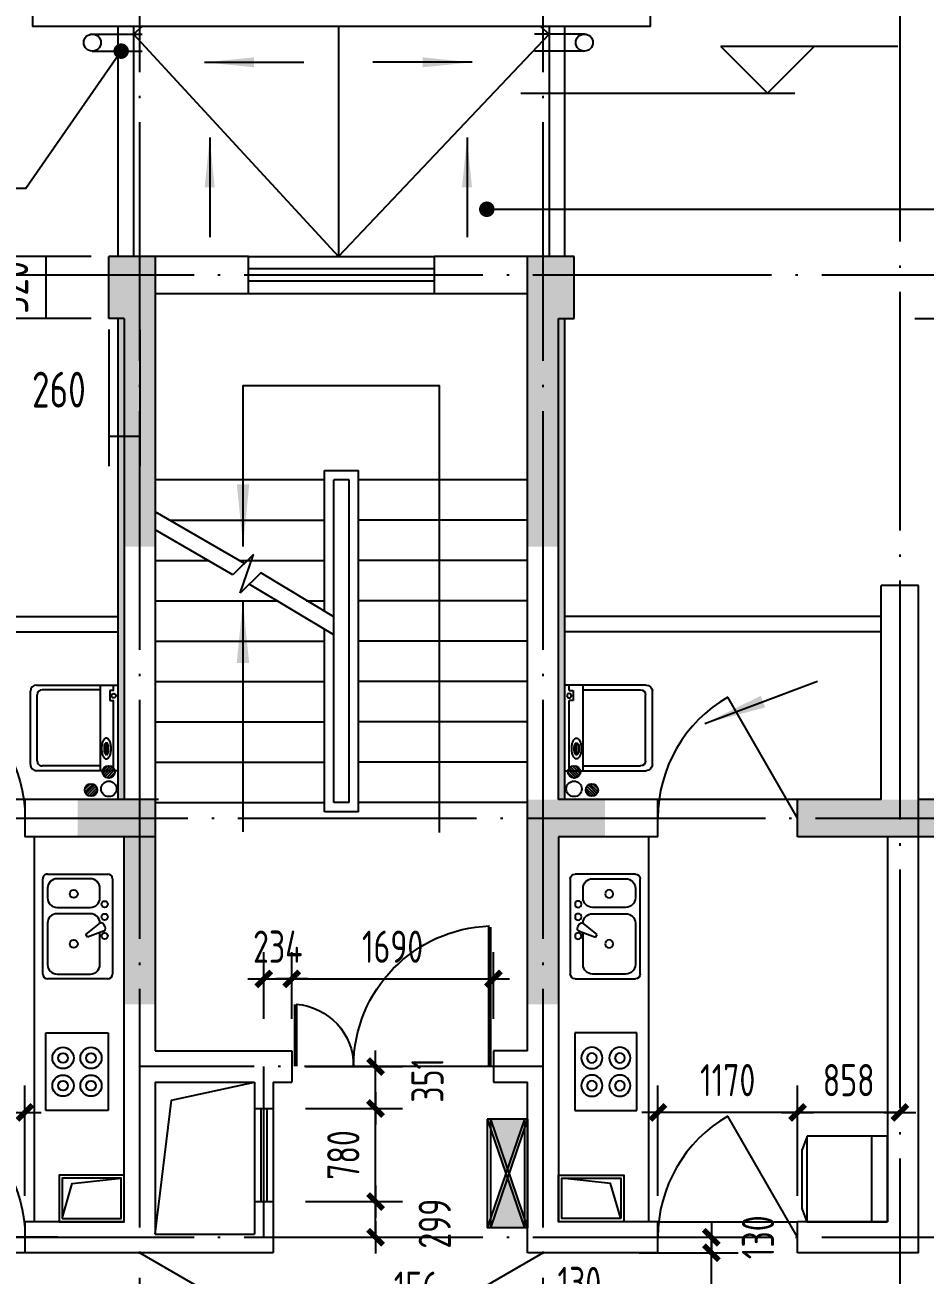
# Model space of a CAD drawing. Extents: x -726032 to 135930, y -151624 to 587044.
# Drawn here: x -680486 to -672943, y 509276 to 519746 of the extents above; entities that cross this region are included whole.
import ezdxf
from ezdxf.enums import TextEntityAlignment as Align

# ---------------------------------------------------------------- set-up
doc = ezdxf.new("R2010")
doc.units = 0
doc.header["$LTSCALE"] = 1000
doc.header["$MEASUREMENT"] = 0
doc.linetypes.add('DOTE', pattern=[2.42, 2, -0.2, 0.02, -0.2])
doc.layers.get('0').update_dxf_attribs({"linetype": 'CONTINUOUS'})
doc.layers.get('DEFPOINTS').update_dxf_attribs({"color": 1, "linetype": 'CONTINUOUS'})
for name, color, linetype in [('COLUMN', 170, 'CONTINUOUS'), ('DOTE', 8, 'DOTE'), ('GROUND', 45, 'CONTINUOUS'), ('JIAJU', 252, 'CONTINUOUS'), ('LVTRY', 6, 'CONTINUOUS'), ('PUB_DIM', 245, 'CONTINUOUS'), ('ROOF', 4, 'CONTINUOUS'), ('STAIR', 42, 'CONTINUOUS'), ('TOTHER', 7, 'CONTINUOUS'), ('WALL', 255, 'CONTINUOUS'), ('WINDOW', 155, 'CONTINUOUS'), ('WINDOW_TEXT', 7, 'CONTINUOUS'), ('引线', 213, 'CONTINUOUS'), ('排水', 245, 'CONTINUOUS'), ('雨水管', 20, 'CONTINUOUS')]:
    doc.layers.add(name, color=color, linetype=linetype)
doc.styles.add('DIM_FONT', font='isocp.shx', dxfattribs={"width": 0.8})
doc.styles.add('SIMPLEX', font='SIMPLEX.SHX')
doc.dimstyles.new('DIMA', dxfattribs={"dimtxt": 300, "dimasz": 1, "dimexe": 250, "dimexo": 300, "dimgap": 150, "dimtad": 1, "dimdec": 0, "dimzin": 0, "dimdsep": 46, "dimtxsty": 'DIM_FONT', "dimcen": 0.09, "dimse1": 1, "dimclrt": 142, "dimadec": 0, "dimazin": 0, "dimtfac": 1, "dimtdec": 0, "dimtix": 1, "dimtmove": 2, "dimatfit": 3, "dimfxl": 1, "dimtolj": 1, "dimtzin": 0, "dimarcsym": 0})
doc.dimstyles.new('DIMN', dxfattribs={"dimtxt": 300, "dimasz": 1, "dimexe": 250, "dimexo": 300, "dimgap": 150, "dimtad": 1, "dimdec": 0, "dimzin": 0, "dimdsep": 46, "dimtxsty": 'DIM_FONT', "dimcen": 0.09, "dimclrt": 142, "dimadec": 0, "dimazin": 0, "dimtfac": 1, "dimtdec": 0, "dimtix": 1, "dimtmove": 2, "dimatfit": 3, "dimfxl": 1, "dimtolj": 1, "dimtzin": 0, "dimarcsym": 0})

# ---------------------------------------------------------------- blocks, each defined once
blk = doc.blocks.new('_DIMX')
blk.add_line((-150, 0), (150, 0))
at = {"const_width": 50}
blk.add_lwpolyline([(-70, -70), (70, 70)], dxfattribs=at)
blk = doc.blocks.new('*D2267')
at = {"layer": 'DEFPOINTS', "color": 0, "transparency": 16777216}
for p in [(-676144, 508819), (-676274, 508182), (-676144, 508182)]:
    blk.add_point(p, dxfattribs=at)
at = {"layer": 'PUB_DIM', "color": 0, "lineweight": -2, "transparency": 16777216}
for p, q in [((-676144, 508452), (-676144, 509044)), ((-676275, 508819), (-676276, 508819)), ((-676274, 508819), (-676144, 508819)), ((-676143, 508819), (-676142, 508819))]:
    blk.add_line(p, q, dxfattribs=at)
at = {"layer": 'PUB_DIM', "color": 0, "lineweight": -2, "transparency": 16777216, "xscale": 0.9, "yscale": 0.9, "zscale": 0.9}
blk.add_blockref('_DIMX', (-676274, 508819), dxfattribs=at)
at = {"layer": 'PUB_DIM', "color": 0, "lineweight": -2, "transparency": 16777216, "xscale": 0.9, "yscale": 0.9, "zscale": 0.9, "rotation": 180}
blk.add_blockref('_DIMX', (-676144, 508819), dxfattribs=at)
at = {"layer": 'PUB_DIM', "color": 142, "transparency": 16777216, "insert": (-675840, 509209), "char_height": 270, "attachment_point": 5, "style": 'DIM_FONT'}
blk.add_mtext('\\A1;130', dxfattribs=at)
blk = doc.blocks.new('_DBLK')
blk.add_line((-0.5, 0), (0, -0.866))
blk.add_arc((-0.5, 0), 1, 300, 0)
at = {"layer": 'WINDOW_TEXT', "style": 'SIMPLEX', "flags": 9}
blk.add_attdef('A', text='', height=1, dxfattribs=at).set_placement((0, 1.5), align=Align.MIDDLE)
blk = doc.blocks.new('A$C5371541F')
at = {"layer": 'JIAJU'}
h = blk.add_hatch(color=256, dxfattribs=at)
h.paths.add_polyline_path([(0, 700), (120, 350), (240, 700)])
h.paths.add_polyline_path([(0, 0), (240, 0), (120, 350)])
for p, q in [((0, 700), (0, 0)), ((240, 700), (0, 0)), ((240, 700), (0, 700)), ((0, 700), (240, 0)), ((240, 700), (240, 0)), ((240, 0), (0, 0))]:
    blk.add_line(p, q, dxfattribs=at)
blk = doc.blocks.new('_WBLK')
for p, q in [((-0.5, 0.5), (0.5, 0.5)), ((0.5, 0.1667), (-0.5, 0.1667)), ((0.5, -0.1667), (-0.5, -0.1667)), ((-0.5, -0.5), (0.5, -0.5))]:
    blk.add_line(p, q)
at = {"layer": 'WINDOW_TEXT', "style": 'SIMPLEX', "flags": 9}
blk.add_attdef('A', text='', height=1, dxfattribs=at).set_placement((0, 1.5), align=Align.MIDDLE)
blk = doc.blocks.new('_ARROW')
blk.add_solid([(0, 0), (-1, 0.1), (-1, -0.1)])
blk = doc.blocks.new('*D1055')
at = {"layer": 'DEFPOINTS', "color": 0, "transparency": 16777216}
for p in [(-680309, 517808), (-679630, 517808), (-679630, 517288)]:
    blk.add_point(p, dxfattribs=at)
at = {"layer": 'PUB_DIM', "color": 0, "lineweight": -2, "transparency": 16777216}
for p, q in [((-679930, 517808), (-680559, 517808)), ((-680309, 517809), (-680309, 517810)), ((-680309, 517288), (-680309, 517808)), ((-679930, 517288), (-680559, 517288)), ((-680309, 517287), (-680309, 517286))]:
    blk.add_line(p, q, dxfattribs=at)
at = {"layer": 'PUB_DIM', "color": 0, "transparency": 16777216}
for points in [[(-680309, 517809), (-680309, 517809), (-680309, 517808)], [(-680309, 517287), (-680309, 517287), (-680309, 517288)]]:
    blk.add_solid(points, dxfattribs=at)
at = {"layer": 'PUB_DIM', "color": 142, "transparency": 16777216, "insert": (-680609, 517548), "char_height": 300, "attachment_point": 5, "rotation": 90, "style": 'DIM_FONT'}
blk.add_mtext('\\A1;520', dxfattribs=at)
blk = doc.blocks.new('*D1056')
at = {"layer": 'DEFPOINTS', "color": 0, "transparency": 16777216}
for p in [(-679784, 517496), (-679524, 517496), (-679524, 516302)]:
    blk.add_point(p, dxfattribs=at)
at = {"layer": 'PUB_DIM', "color": 0, "lineweight": -2, "transparency": 16777216}
for p, q in [((-679784, 517196), (-679784, 516052)), ((-679524, 517196), (-679524, 516052)), ((-679785, 516302), (-679786, 516302)), ((-679784, 516302), (-679524, 516302)), ((-679523, 516302), (-679522, 516302))]:
    blk.add_line(p, q, dxfattribs=at)
at = {"layer": 'PUB_DIM', "color": 0, "transparency": 16777216}
for points in [[(-679785, 516302), (-679785, 516302), (-679784, 516302)], [(-679523, 516302), (-679523, 516302), (-679524, 516302)]]:
    blk.add_solid(points, dxfattribs=at)
at = {"layer": 'PUB_DIM', "color": 142, "transparency": 16777216, "insert": (-680202, 516692), "char_height": 300, "attachment_point": 5, "style": 'DIM_FONT'}
blk.add_mtext('\\A1;260', dxfattribs=at)
blk = doc.blocks.new('*D1058')
at = {"layer": 'DEFPOINTS', "color": 0, "transparency": 16777216}
for p in [(-676963, 508819), (-677119, 508182), (-676963, 508182)]:
    blk.add_point(p, dxfattribs=at)
at = {"layer": 'PUB_DIM', "color": 0, "lineweight": -2, "transparency": 16777216}
for p, q in [((-677119, 508452), (-677119, 509044)), ((-676963, 508452), (-676963, 509044)), ((-677120, 508819), (-677121, 508819)), ((-677119, 508819), (-676963, 508819)), ((-676962, 508819), (-676961, 508819))]:
    blk.add_line(p, q, dxfattribs=at)
at = {"layer": 'PUB_DIM', "color": 0, "lineweight": -2, "transparency": 16777216, "xscale": 0.9, "yscale": 0.9, "zscale": 0.9}
blk.add_blockref('_DIMX', (-677119, 508819), dxfattribs=at)
at = {"layer": 'PUB_DIM', "color": 0, "lineweight": -2, "transparency": 16777216, "xscale": 0.9, "yscale": 0.9, "zscale": 0.9, "rotation": 180}
blk.add_blockref('_DIMX', (-676963, 508819), dxfattribs=at)
at = {"layer": 'PUB_DIM', "color": 142, "transparency": 16777216, "insert": (-677206, 509170), "char_height": 270, "attachment_point": 5, "style": 'DIM_FONT'}
blk.add_mtext('\\A1;156', dxfattribs=at)
blk = doc.blocks.new('*D2295')
at = {"layer": 'DEFPOINTS', "color": 0, "transparency": 16777216}
for p in [(-676560, 511756), (-678250, 511152), (-676560, 511152)]:
    blk.add_point(p, dxfattribs=at)
at = {"layer": 'PUB_DIM', "color": 0, "lineweight": -2, "transparency": 16777216}
for p, q in [((-676560, 511422), (-676560, 511981)), ((-678249, 511756), (-676561, 511756))]:
    blk.add_line(p, q, dxfattribs=at)
at = {"layer": 'PUB_DIM', "color": 0, "lineweight": -2, "transparency": 16777216, "xscale": 0.9, "yscale": 0.9, "zscale": 0.9, "rotation": 180}
blk.add_blockref('_DIMX', (-678250, 511756), dxfattribs=at)
at = {"layer": 'PUB_DIM', "color": 0, "lineweight": -2, "transparency": 16777216, "xscale": 0.9, "yscale": 0.9, "zscale": 0.9}
blk.add_blockref('_DIMX', (-676560, 511756), dxfattribs=at)
at = {"layer": 'PUB_DIM', "color": 142, "transparency": 16777216, "insert": (-677405, 512026), "char_height": 270, "attachment_point": 5, "style": 'DIM_FONT'}
blk.add_mtext('\\A1;1690', dxfattribs=at)
blk = doc.blocks.new('M_A17ORW')
at = {"const_width": 0.02}
for points in [[(-0.481, -0.0014), (-0.481, -0.3084)], [(0.481, 0.0014), (0.481, -0.6906)]]:
    blk.add_lwpolyline(points, dxfattribs=at)
for centre, radius, start, end in [((-0.5008, -0.0026), 0.3067, 274.24917, 0.21013), ((0.5046, 0.0019), 0.6987, 180.27623, 268.06031)]:
    blk.add_arc(centre, radius, start, end)
blk = doc.blocks.new('*D2296')
at = {"layer": 'DEFPOINTS', "color": 0, "transparency": 16777216}
for p in [(-678406, 510671), (-677548, 510671), (-678406, 509891)]:
    blk.add_point(p, dxfattribs=at)
at = {"layer": 'PUB_DIM', "color": 0, "lineweight": -2, "transparency": 16777216}
for p, q in [((-678136, 510671), (-677323, 510671)), ((-677548, 509892), (-677548, 510670))]:
    blk.add_line(p, q, dxfattribs=at)
at = {"layer": 'PUB_DIM', "color": 0, "lineweight": -2, "transparency": 16777216, "xscale": 0.9, "yscale": 0.9, "zscale": 0.9}
for p, rotation in [((-677548, 510671), 90), ((-677548, 509891), 270)]:
    blk.add_blockref('_DIMX', p, dxfattribs=dict(at, rotation=rotation))
at = {"layer": 'PUB_DIM', "color": 142, "transparency": 16777216, "insert": (-677818, 510281), "char_height": 270, "attachment_point": 5, "rotation": 90, "style": 'DIM_FONT'}
blk.add_mtext('\\A1;780', dxfattribs=at)
blk = doc.blocks.new('*D2297')
at = {"layer": 'DEFPOINTS', "color": 0, "transparency": 16777216}
for p in [(-678406, 511022), (-677548, 511022), (-678406, 510671)]:
    blk.add_point(p, dxfattribs=at)
at = {"layer": 'PUB_DIM', "color": 0, "lineweight": -2, "transparency": 16777216}
for p, q in [((-678136, 511022), (-677323, 511022)), ((-677548, 510672), (-677548, 511021))]:
    blk.add_line(p, q, dxfattribs=at)
at = {"layer": 'PUB_DIM', "color": 0, "lineweight": -2, "transparency": 16777216, "xscale": 0.9, "yscale": 0.9, "zscale": 0.9}
for p, rotation in [((-677548, 511022), 90), ((-677548, 510671), 270)]:
    blk.add_blockref('_DIMX', p, dxfattribs=dict(at, rotation=rotation))
at = {"layer": 'PUB_DIM', "color": 142, "transparency": 16777216, "insert": (-677113, 510907), "char_height": 270, "attachment_point": 5, "rotation": 90, "style": 'DIM_FONT'}
blk.add_mtext('\\A1;351', dxfattribs=at)
blk = doc.blocks.new('*D2298')
at = {"layer": 'DEFPOINTS', "color": 0, "transparency": 16777216}
for p in [(-678406, 509891), (-677548, 509891), (-678406, 509592)]:
    blk.add_point(p, dxfattribs=at)
at = {"layer": 'PUB_DIM', "color": 0, "lineweight": -2, "transparency": 16777216}
for p, q in [((-678136, 509891), (-677323, 509891)), ((-677548, 509593), (-677548, 509890))]:
    blk.add_line(p, q, dxfattribs=at)
at = {"layer": 'PUB_DIM', "color": 0, "lineweight": -2, "transparency": 16777216, "xscale": 0.9, "yscale": 0.9, "zscale": 0.9}
for p, rotation in [((-677548, 509891), 90), ((-677548, 509592), 270)]:
    blk.add_blockref('_DIMX', p, dxfattribs=dict(at, rotation=rotation))
at = {"layer": 'PUB_DIM', "color": 142, "transparency": 16777216, "insert": (-677052, 509706), "char_height": 270, "attachment_point": 5, "rotation": 90, "style": 'DIM_FONT'}
blk.add_mtext('\\A1;299', dxfattribs=at)
blk = doc.blocks.new('*D1060')
at = {"layer": 'DEFPOINTS', "color": 0, "transparency": 16777216}
for p in [(-678250, 511756), (-678484, 511152), (-678250, 511152)]:
    blk.add_point(p, dxfattribs=at)
at = {"layer": 'PUB_DIM', "color": 0, "lineweight": -2, "transparency": 16777216}
for p, q in [((-678484, 511422), (-678484, 511981)), ((-678250, 511422), (-678250, 511981)), ((-678485, 511756), (-678486, 511756)), ((-678484, 511756), (-678250, 511756)), ((-678249, 511756), (-678248, 511756))]:
    blk.add_line(p, q, dxfattribs=at)
at = {"layer": 'PUB_DIM', "color": 0, "lineweight": -2, "transparency": 16777216, "xscale": 0.9, "yscale": 0.9, "zscale": 0.9}
blk.add_blockref('_DIMX', (-678484, 511756), dxfattribs=at)
at = {"layer": 'PUB_DIM', "color": 0, "lineweight": -2, "transparency": 16777216, "xscale": 0.9, "yscale": 0.9, "zscale": 0.9, "rotation": 180}
blk.add_blockref('_DIMX', (-678250, 511756), dxfattribs=at)
at = {"layer": 'PUB_DIM', "color": 142, "transparency": 16777216, "insert": (-678367, 512026), "char_height": 270, "attachment_point": 5, "style": 'DIM_FONT'}
blk.add_mtext('\\A1;234', dxfattribs=at)
blk = doc.blocks.new('51103111123616')
for p, q in [((-300, 60), (300, 60)), ((-300, 19.8), (300, 19.8)), ((-300, -19.8), (300, -19.8)), ((-300, -60), (300, -60))]:
    blk.add_line(p, q)
at = {"style": 'SIMPLEX', "flags": 9}
blk.add_attdef('A', text='', height=1, dxfattribs=at).set_placement((0, 0), align=Align.MIDDLE)
blk = doc.blocks.new('M_E29JIV')
at = {"color": 0, "linetype": 'ByBlock'}
for p, q in [((30.7, 337.5), (419.3, 337.5)), ((0, -306.8), (0, 306.8)), ((81.8, 245.5), (81.8, 40)), ((358, 306.8), (143.2, 306.8)), ((419.3, -20.5), (419.3, 245.5)), ((450, 306.8), (450, -306.8)), ((48.4, 2), (56.6, -12.3)), ((58.9, 31.4), (162.5, 70.2)), ((172.8, 52.5), (87.3, -17.8)), ((162.5, 70.2), (172.8, 52.5)), ((143.2, -81.8), (358, -81.8)), ((358, -122.7), (143.2, -122.7)), ((81.8, -184.1), (81.8, -245.5)), ((419.3, -245.5), (419.3, -184.1)), ((143.2, -306.8), (358, -306.8)), ((419.3, -337.5), (30.7, -337.5))]:
    blk.add_line(p, q, dxfattribs=at)
for centre, radius in [((51.1, 61.4), 20.5), ((250.6, 112.5), 25.6), ((51.1, -61.4), 20.5), ((51.1, -143.2), 20.5), ((250.6, -209.7), 25.6)]:
    blk.add_circle(centre, radius, dxfattribs=at)
for centre, radius, start, end in [((30.7, 306.8), 30.7, 90, 180), ((419.3, 306.8), 30.7, 0, 90), ((143.2, 245.5), 61.4, 90, 180), ((358, 245.5), 61.4, 0, 90), ((66.1, 12.3), 20.5, 110.53768, 210), ((74.3, -2), 20.5, 210, 309.46232), ((143.2, -20.5), 61.4, 180, 270), ((358, -20.5), 61.4, 270, 0), ((143.2, -184.1), 61.4, 90, 180), ((358, -184.1), 61.4, 0, 90), ((30.7, -306.8), 30.7, 180, 270), ((143.2, -245.5), 61.4, 180, 270), ((358, -245.5), 61.4, 270, 0), ((419.3, -306.8), 30.7, 270, 0)]:
    blk.add_arc(centre, radius, start, end, dxfattribs=at)
at = {"style": 'DIM_FONT', "width": 0.8, "flags": 9}
for tag in ['XSIZE', 'YSIZE']:
    blk.add_attdef(tag, (0, 0), '', height=0.5, dxfattribs=at)
blk = doc.blocks.new('*D2303')
at = {"layer": 'DEFPOINTS', "color": 0, "transparency": 16777216}
for p in [(-680817, 509592), (-679940, 509592), (-679940, 509462)]:
    blk.add_point(p, dxfattribs=at)
at = {"layer": 'PUB_DIM', "color": 0, "lineweight": -2, "transparency": 16777216}
for p, q in [((-680210, 509592), (-681042, 509592)), ((-680817, 509593), (-680817, 509594)), ((-680817, 509462), (-680817, 509592)), ((-680817, 509462), (-680817, 509461))]:
    blk.add_line(p, q, dxfattribs=at)
at = {"layer": 'PUB_DIM', "color": 0, "lineweight": -2, "transparency": 16777216, "xscale": 0.9, "yscale": 0.9, "zscale": 0.9}
for p, rotation in [((-680817, 509592), 270), ((-680817, 509462), 90)]:
    blk.add_blockref('_DIMX', p, dxfattribs=dict(at, rotation=rotation))
at = {"layer": 'PUB_DIM', "color": 142, "transparency": 16777216, "insert": (-681207, 509592), "char_height": 270, "attachment_point": 5, "rotation": 90, "style": 'DIM_FONT'}
blk.add_mtext('\\A1;130', dxfattribs=at)
blk = doc.blocks.new('*D2304')
at = {"layer": 'DEFPOINTS', "color": 0, "transparency": 16777216}
for p in [(-680817, 509462), (-679940, 509462), (-679940, 508162)]:
    blk.add_point(p, dxfattribs=at)
at = {"layer": 'PUB_DIM', "color": 0, "lineweight": -2, "transparency": 16777216}
for p, q in [((-680210, 509462), (-681042, 509462)), ((-680817, 508163), (-680817, 509462))]:
    blk.add_line(p, q, dxfattribs=at)
at = {"layer": 'PUB_DIM', "color": 0, "lineweight": -2, "transparency": 16777216, "xscale": 0.9, "yscale": 0.9, "zscale": 0.9}
for p, rotation in [((-680817, 509462), 90), ((-680817, 508162), 270)]:
    blk.add_blockref('_DIMX', p, dxfattribs=dict(at, rotation=rotation))
at = {"layer": 'PUB_DIM', "color": 142, "transparency": 16777216, "insert": (-681087, 508812), "char_height": 270, "attachment_point": 5, "rotation": 90, "style": 'DIM_FONT'}
blk.add_mtext('\\A1;1300', dxfattribs=at)
blk = doc.blocks.new('M_E20')
for p, q in [((345, 0), (-345, 0)), ((-302, -36), (-345, -36)), ((-302, -35), (-302, -66)), ((-302, -66), (-219, -66)), ((-219, -66), (-219, -35)), ((345, -36), (-219, -36)), ((123, -87), (123, -99)), ((133, -96), (133, -113)), ((198, -96), (133, -96)), ((198, -113), (198, -96)), ((215, -88), (215, -99)), ((-307, -144), (-307, -611)), ((133, -113), (198, -113)), ((307, -144), (307, -611)), ((267, -651), (-267, -651))]:
    blk.add_line(p, q)
blk.add_lwpolyline([(83, -94, 0.185158), (88, -107, 0.102042), (108, -122, 0.060862), (133, -130, 0.047173), (166, -133, 0.047173), (200, -130, 0.060862), (225, -122, 0.102042), (245, -107, 0.185158), (250, -94, 0.185158), (245, -82, 0.102042), (225, -67, 0.060862), (200, -59, 0.047173), (166, -56, 0.047173), (133, -59, 0.060862), (108, -67, 0.102042), (88, -82, 0.185158)], format="xyb", close=True)
for points in [[(215, -88, 0.259034), (213, -85, 0.076276), (201, -80, 0.036515), (188, -77, 0.026615), (169, -76, 0.026615), (150, -77, 0.036515), (137, -80, 0.076276), (125, -85, 0.259034), (123, -88, 0.078462), (123, -89, 0.056762)], [(215, -99, 0.259034), (213, -95, 0.076276), (201, -90, 0.036515), (188, -88, 0.026615), (169, -87, 0.026615), (150, -88, 0.036515), (137, -90, 0.076276), (125, -95, 0.259034), (123, -99, 0.259034), (125, -102, 0.056762), (133, -106, 0.036515)], [(198, -108, 0.008736), (201, -107, 0.076276), (213, -102, 0.259034), (215, -99, 0.259034)]]:
    blk.add_lwpolyline(points, format="xyb")
blk.add_circle((-259, -35), 17.5)
for centre, start, end in [((-267, -611), 180, 270), ((267, -611), 270, 0)]:
    blk.add_arc(centre, 40, start, end)
at = {"layer": 'TOTHER', "linetype": 'Continuous'}
for p, q in [((-345, -656), (-345, 0)), ((345, 0), (345, -656)), ((-345, -145), (345, -145)), ((295, -706), (-295, -706))]:
    blk.add_line(p, q, dxfattribs=at)
for centre, start, end in [((-295, -656), 180, 270), ((295, -656), 270, 0)]:
    blk.add_arc(centre, 50, start, end, dxfattribs=at)
at = {"width": 0.8, "flags": 9}
for tag in ['XSIZE', 'YSIZE']:
    blk.add_attdef(tag, (0, 0), '', height=0.5, dxfattribs=at)
blk = doc.blocks.new('*D2305')
at = {"layer": 'DEFPOINTS', "color": 0, "transparency": 16777216}
for p in [(-680486, 510638), (-681656, 509669), (-680486, 509669)]:
    blk.add_point(p, dxfattribs=at)
at = {"layer": 'PUB_DIM', "color": 0, "lineweight": -2, "transparency": 16777216}
for p, q in [((-680486, 509939), (-680486, 510863)), ((-681655, 510638), (-680487, 510638))]:
    blk.add_line(p, q, dxfattribs=at)
at = {"layer": 'PUB_DIM', "color": 0, "lineweight": -2, "transparency": 16777216, "xscale": 0.9, "yscale": 0.9, "zscale": 0.9, "rotation": 180}
blk.add_blockref('_DIMX', (-681656, 510638), dxfattribs=at)
at = {"layer": 'PUB_DIM', "color": 0, "lineweight": -2, "transparency": 16777216, "xscale": 0.9, "yscale": 0.9, "zscale": 0.9}
blk.add_blockref('_DIMX', (-680486, 510638), dxfattribs=at)
at = {"layer": 'PUB_DIM', "color": 142, "transparency": 16777216, "insert": (-681071, 510908), "char_height": 270, "attachment_point": 5, "style": 'DIM_FONT'}
blk.add_mtext('\\A1;1170', dxfattribs=at)
blk = doc.blocks.new('M_E21')
for p, q in [((-250.1, 0), (250.1, 0)), ((-250.1, -400.1), (-250.1, 0)), ((250.1, 0), (250.1, -400.1)), ((250.1, -400.1), (-250.1, -400.1))]:
    blk.add_line(p, q)
at = {"layer": 'TOTHER', "linetype": 'Continuous'}
for centre, radius in [((-89.3, -109.8), 68.5), ((-89.3, -109.8), 31.6), ((89.3, -109.8), 68.5), ((89.3, -109.8), 31.6), ((-89.3, -290.2), 68.5), ((89.3, -290.2), 68.5), ((-89.3, -290.2), 31.6), ((89.3, -290.2), 31.6)]:
    blk.add_circle(centre, radius, dxfattribs=at)
at = {"width": 0.8, "flags": 9}
for tag in ['XSIZE', 'YSIZE']:
    blk.add_attdef(tag, (0, 0), '', height=0.5, dxfattribs=at)
blk = doc.blocks.new('A$C593B1C2D')
at = {"layer": 'JIAJU'}
for p, q in [((0, 550), (0, 32.5)), ((550, 550), (0, 550)), ((550, 32.5), (550, 550)), ((550, 450), (0, 450)), ((0, 32.5), (84.2, 0)), ((550, 32.5), (0, 32.5)), ((465.8, 0), (84.2, 0)), ((550, 32.5), (465.8, 0))]:
    blk.add_line(p, q, dxfattribs=at)
blk = doc.blocks.new('A$C52343C9C')
at = {"layer": 'JIAJU', "rotation": 2.050917305024764e-05}
blk.add_blockref('A$C593B1C2D', (0, 0), dxfattribs=at)
blk = doc.blocks.new('A$C47CE1419')
at = {"layer": 'JIAJU', "xscale": -1, "rotation": 90}
blk.add_blockref('A$C52343C9C', (550, 550), dxfattribs=at)
blk = doc.blocks.new('*D2331')
at = {"layer": 'DEFPOINTS', "color": 0, "transparency": 16777216}
for p in [(-674012, 510638), (-674012, 509669), (-673154, 509669)]:
    blk.add_point(p, dxfattribs=at)
at = {"layer": 'PUB_DIM', "color": 0, "lineweight": -2, "transparency": 16777216}
for p, q in [((-674012, 509939), (-674012, 510863)), ((-673155, 510638), (-674011, 510638))]:
    blk.add_line(p, q, dxfattribs=at)
at = {"layer": 'PUB_DIM', "color": 0, "lineweight": -2, "transparency": 16777216, "xscale": 0.9, "yscale": 0.9, "zscale": 0.9, "rotation": 180}
blk.add_blockref('_DIMX', (-674012, 510638), dxfattribs=at)
at = {"layer": 'PUB_DIM', "color": 0, "lineweight": -2, "transparency": 16777216, "xscale": 0.9, "yscale": 0.9, "zscale": 0.9}
blk.add_blockref('_DIMX', (-673154, 510638), dxfattribs=at)
at = {"layer": 'PUB_DIM', "color": 142, "transparency": 16777216, "insert": (-673583, 510908), "char_height": 270, "attachment_point": 5, "style": 'DIM_FONT'}
blk.add_mtext('\\A1;858', dxfattribs=at)
blk = doc.blocks.new('*D2332')
at = {"layer": 'DEFPOINTS', "color": 0, "transparency": 16777216}
for p in [(-675182, 510638), (-675182, 509669), (-674012, 509669)]:
    blk.add_point(p, dxfattribs=at)
at = {"layer": 'PUB_DIM', "color": 0, "lineweight": -2, "transparency": 16777216}
for p, q in [((-675182, 509939), (-675182, 510863)), ((-674013, 510638), (-675181, 510638))]:
    blk.add_line(p, q, dxfattribs=at)
at = {"layer": 'PUB_DIM', "color": 0, "lineweight": -2, "transparency": 16777216, "xscale": 0.9, "yscale": 0.9, "zscale": 0.9, "rotation": 180}
blk.add_blockref('_DIMX', (-675182, 510638), dxfattribs=at)
at = {"layer": 'PUB_DIM', "color": 0, "lineweight": -2, "transparency": 16777216, "xscale": 0.9, "yscale": 0.9, "zscale": 0.9}
blk.add_blockref('_DIMX', (-674012, 510638), dxfattribs=at)
at = {"layer": 'PUB_DIM', "color": 142, "transparency": 16777216, "insert": (-674597, 510908), "char_height": 270, "attachment_point": 5, "style": 'DIM_FONT'}
blk.add_mtext('\\A1;1170', dxfattribs=at)
blk = doc.blocks.new('*D2338')
at = {"layer": 'DEFPOINTS', "color": 0, "transparency": 16777216}
for p in [(-675610, 509592), (-674734, 509592), (-675610, 509462)]:
    blk.add_point(p, dxfattribs=at)
at = {"layer": 'PUB_DIM', "color": 0, "lineweight": -2, "transparency": 16777216}
for p, q in [((-675340, 509592), (-674509, 509592)), ((-674734, 509593), (-674734, 509594)), ((-674734, 509462), (-674734, 509592)), ((-674734, 509462), (-674734, 509461))]:
    blk.add_line(p, q, dxfattribs=at)
at = {"layer": 'PUB_DIM', "color": 0, "lineweight": -2, "transparency": 16777216, "xscale": 0.9, "yscale": 0.9, "zscale": 0.9}
for p, rotation in [((-674734, 509592), 270), ((-674734, 509462), 90)]:
    blk.add_blockref('_DIMX', p, dxfattribs=dict(at, rotation=rotation))
at = {"layer": 'PUB_DIM', "color": 142, "transparency": 16777216, "insert": (-674343, 509592), "char_height": 270, "attachment_point": 5, "rotation": 90, "style": 'DIM_FONT'}
blk.add_mtext('\\A1;130', dxfattribs=at)
blk = doc.blocks.new('*D2339')
at = {"layer": 'DEFPOINTS', "color": 0, "transparency": 16777216}
for p in [(-675610, 509462), (-674734, 509462), (-675610, 508162)]:
    blk.add_point(p, dxfattribs=at)
at = {"layer": 'PUB_DIM', "color": 0, "lineweight": -2, "transparency": 16777216}
for p, q in [((-675340, 509462), (-674509, 509462)), ((-674734, 508163), (-674734, 509462))]:
    blk.add_line(p, q, dxfattribs=at)
at = {"layer": 'PUB_DIM', "color": 0, "lineweight": -2, "transparency": 16777216, "xscale": 0.9, "yscale": 0.9, "zscale": 0.9}
for p, rotation in [((-674734, 509462), 90), ((-674734, 508162), 270)]:
    blk.add_blockref('_DIMX', p, dxfattribs=dict(at, rotation=rotation))
at = {"layer": 'PUB_DIM', "color": 142, "transparency": 16777216, "insert": (-675004, 508812), "char_height": 270, "attachment_point": 5, "rotation": 90, "style": 'DIM_FONT'}
blk.add_mtext('\\A1;1300', dxfattribs=at)

msp = doc.modelspace()

# ---------------------------------------------------------------- hatches: boundary and pattern name
at = {"layer": 'ROOF'}
h = msp.add_hatch(dxfattribs=at)
h.set_pattern_fill('DOTS', color=256, scale=390, style=0)
h.set_pattern_definition([(0, (-693003.966, 104284.247), (12.1875, 24.375), [0, -24.375])])
h.paths.add_polyline_path([(-679705.9, 513258.4), (-679653.9, 513258.4), (-679653.9, 517288.4), (-679705.9, 517288.4)])
h = msp.add_hatch(dxfattribs=at)
h.set_pattern_fill('DOTS', color=256, scale=390, style=0)
h.set_pattern_definition([(180, (-662663.768, 104284.247), (-12.1875, 24.375), [0, -24.375])])
h.paths.add_polyline_path([(-675961.9, 513258.4), (-676013.9, 513258.4), (-676013.9, 517288.4), (-675961.9, 517288.4)])
at = {"layer": '雨水管'}
h = msp.add_hatch(dxfattribs=at)
h.set_pattern_fill('ANSI31', color=256, scale=130, style=0)
h.set_pattern_definition([(45, (-1200540.079, 855521.703), (-11.4904852, 11.4904852), [])])
h.paths.add_polyline_path([(-679836.3, 513489.9, 1), (-679732.3, 513489.9, 1)])
h = msp.add_hatch(dxfattribs=at)
h.set_pattern_fill('ANSI31', color=256, scale=130, style=0)
h.set_pattern_definition([(135, (-155127.655, 855521.703), (11.4904852, 11.4904852), [])])
h.paths.add_polyline_path([(-675935.5, 513489.9, 1), (-675831.5, 513489.9, 1)])
h = msp.add_hatch(dxfattribs=at)
h.set_pattern_fill('ANSI31', color=256, scale=130, style=0)
h.set_pattern_definition([(45, (-1200688.392, 855369.746), (-11.4904852, 11.4904852), [])])
h.paths.add_polyline_path([(-679984.6, 513338, 1), (-679880.6, 513338, 1)])
h = msp.add_hatch(dxfattribs=at)
h.set_pattern_fill('ANSI31', color=256, scale=130, style=0)
h.set_pattern_definition([(135, (-154979.343, 855369.746), (11.4904852, 11.4904852), [])])
h.paths.add_polyline_path([(-675787.1, 513338, 1), (-675683.1, 513338, 1)])

# ---------------------------------------------------------------- linework, layer by layer
at = {"layer": 'COLUMN'}
for points in [[(-679783.9, 517808.4), (-679783.9, 517288.4), (-679393.9, 517808.4), (-679653.9, 517288.4)], [(-679653.9, 517288.4), (-679653.9, 515377.4), (-679393.9, 517808.4), (-679393.9, 515377.4)], [(-675883.9, 517808.4), (-675883.9, 517288.4), (-676273.9, 517808.4), (-676013.9, 517288.4)], [(-676013.9, 515377.4), (-676273.9, 515377.4), (-676013.9, 517288.4), (-676273.9, 517808.4)], [(-680043.9, 513258.4), (-680043.9, 512946.4), (-679393.9, 513258.4), (-679653.9, 512946.4)], [(-679653.9, 512946.4), (-679653.9, 511542.4), (-679393.9, 513258.4), (-679393.9, 511542.4)], [(-675623.9, 513258.4), (-675623.9, 512946.4), (-676273.9, 513258.4), (-676013.9, 512946.4)], [(-676273.9, 513258.4), (-676273.9, 511542.4), (-676013.9, 512946.4), (-676013.9, 511542.4)], [(-674011.9, 513258.4), (-674011.9, 512946.4), (-671723.9, 513258.4), (-671723.9, 512946.4)]]:
    msp.add_solid(points, dxfattribs=at)
at = {"layer": 'DOTE'}
for p, q in [((-679523.9, 507252.4), (-679523.9, 522352)), ((-676143.9, 507252.4), (-676143.9, 522352)), ((-673153.9, 522352), (-673153.9, 491880.4)), ((-712529.2, 517652.4), (-642897.4, 517652.4)), ((-712581.2, 513102.4), (-642897.4, 513102.4)), ((-676143.9, 511022.4), (-679523.9, 511022.4)), ((-678483.9, 509592.4), (-678483.9, 511022.4)), ((-712529.2, 509592.4), (-642897.4, 509592.4))]:
    msp.add_line(p, q, dxfattribs=at)
at = {"layer": 'GROUND'}
for p, q in [((-680485.9, 513258.4), (-681655.9, 513258.4)), ((-674011.9, 513258.4), (-675181.9, 513258.4)), ((-675181.9, 509722.4), (-674011.9, 509722.4))]:
    msp.add_line(p, q, dxfattribs=at)
at = {"layer": 'LVTRY'}
for p, q in [((-680407.9, 512946.4), (-680407.9, 509722.4)), ((-675259.9, 512946.4), (-675259.9, 509722.4))]:
    msp.add_line(p, q, dxfattribs=at)
for points in [[(-680199.9, 509722.4), (-679653.9, 509722.4), (-679653.9, 510112.4), (-680199.9, 510112.4)], [(-680173.9, 509748.4), (-679679.9, 509748.4), (-679679.9, 510086.4), (-680173.9, 510086.4)], [(-675467.9, 509722.4), (-676013.9, 509722.4), (-676013.9, 510112.4), (-675467.9, 510112.4)], [(-675493.9, 509748.4), (-675987.9, 509748.4), (-675987.9, 510086.4), (-675493.9, 510086.4)]]:
    msp.add_lwpolyline(points, close=True, dxfattribs=at)
for points in [[(-680173.9, 509748.4), (-680089.3, 510042.9), (-679679.9, 510086.4)], [(-675493.9, 509748.4), (-675578.5, 510042.9), (-675987.9, 510086.4)]]:
    msp.add_lwpolyline(points, dxfattribs=at)
at = {"layer": 'PUB_DIM'}
for p, q in [((-673170.1, 519565.9), (-674653.5, 519565.9)), ((-674263.5, 519175.9), (-674653.5, 519565.9)), ((-673873.5, 519565.9), (-674263.5, 519175.9))]:
    msp.add_line(p, q, dxfattribs=at)
for points in [[(-678658.5, 515379.1), (-678658.5, 516726.1), (-677016.1, 516726.1), (-677016.1, 512982)], [(-678659.4, 514922.4), (-678659.4, 512987.9)]]:
    msp.add_lwpolyline(points, dxfattribs=at)
at = {"layer": 'ROOF', "ltscale": 0.5}
for p, q in [((-679705.9, 517808.4), (-679705.9, 519732.4)), ((-679575.9, 519732.4), (-679575.9, 517808.4)), ((-676091.9, 519732.4), (-676091.9, 517808.4)), ((-675961.9, 517808.4), (-675961.9, 519732.4))]:
    msp.add_line(p, q, dxfattribs=at)
at = {"layer": 'ROOF'}
for p, q in [((-679705.9, 513258.4), (-679705.9, 517288.4)), ((-675961.9, 513258.4), (-675961.9, 517288.4)), ((-682357.9, 514792.4), (-679705.9, 514792.4)), ((-673309.9, 514792.4), (-675961.9, 514792.4)), ((-682357.9, 514662.4), (-679705.9, 514662.4)), ((-673309.9, 514662.4), (-675961.9, 514662.4))]:
    msp.add_line(p, q, dxfattribs=at)
at = {"layer": 'ROOF', "ltscale": 0.5}
msp.add_lwpolyline([(-680421.2, 520252.4), (-675247.2, 520252.4), (-675247.2, 519732.4), (-680421.2, 519732.4)], close=True, dxfattribs=at)
at = {"layer": 'ROOF'}
msp.add_lwpolyline([(-679393.9, 509618.4), (-679258.5, 510739.3), (-678561.9, 510892.4)], dxfattribs=at)
at = {"layer": 'STAIR'}
for p, q in [((-677976.9, 516014.4), (-677690.9, 516014.4)), ((-677976.9, 514834.3), (-677976.9, 516014.4)), ((-677690.9, 513154.4), (-677690.9, 516014.4)), ((-677976.9, 515936.4), (-679393.9, 515936.4)), ((-677768.9, 515936.4), (-677898.9, 515936.4)), ((-677898.9, 513232.4), (-677898.9, 515936.4)), ((-677768.9, 513232.4), (-677768.9, 515936.4)), ((-676273.9, 515936.4), (-677690.9, 515936.4)), ((-678647.5, 515236.6), (-679393.9, 515667.5)), ((-679274.3, 515598.4), (-677976.9, 515598.4)), ((-676273.9, 515598.4), (-677690.9, 515598.4)), ((-678743.8, 515142), (-679393.9, 515517.3)), ((-679393.9, 515260.4), (-678948.8, 515260.4)), ((-678570.5, 515312.2), (-678743.8, 515142)), ((-678688.8, 515260.4), (-677976.9, 515260.4)), ((-678683.2, 514987), (-678570.5, 515312.2)), ((-676273.9, 515260.4), (-677690.9, 515260.4)), ((-678509.9, 515157.1), (-678683.2, 514987)), ((-677898.9, 514789.3), (-678509.9, 515157.1)), ((-677898.9, 514639.2), (-678606.2, 515062.6)), ((-679393.9, 514922.4), (-678363.4, 514922.4)), ((-678129.4, 514922.4), (-677976.9, 514922.4)), ((-676273.9, 514922.4), (-677690.9, 514922.4)), ((-677976.9, 513154.4), (-677976.9, 514684.2)), ((-679393.9, 514584.4), (-677976.9, 514584.4)), ((-676273.9, 514584.4), (-677690.9, 514584.4)), ((-679393.9, 514246.4), (-677976.9, 514246.4)), ((-676273.9, 514246.4), (-677690.9, 514246.4)), ((-679393.9, 513908.4), (-677976.9, 513908.4)), ((-676273.9, 513908.4), (-677690.9, 513908.4)), ((-679393.9, 513570.4), (-677976.9, 513570.4)), ((-676273.9, 513570.4), (-677690.9, 513570.4)), ((-679393.9, 513232.4), (-677976.9, 513232.4)), ((-677768.9, 513232.4), (-677898.9, 513232.4)), ((-676273.9, 513232.4), (-677690.9, 513232.4)), ((-677690.9, 513154.4), (-677976.9, 513154.4))]:
    msp.add_line(p, q, dxfattribs=at)
at = {"layer": 'WALL'}
for p, q in [((-679783.9, 517288.4), (-679783.9, 517808.4)), ((-678613.9, 517808.4), (-679783.9, 517808.4)), ((-679393.9, 517808.4), (-679393.9, 511152.4)), ((-678613.9, 517496.4), (-678613.9, 517808.4)), ((-675883.9, 517808.4), (-677053.9, 517808.4)), ((-677053.9, 517496.4), (-677053.9, 517808.4)), ((-676273.9, 511152.4), (-676273.9, 517808.4)), ((-675883.9, 517288.4), (-675883.9, 517808.4)), ((-679393.9, 517496.4), (-678613.9, 517496.4)), ((-677053.9, 517496.4), (-676273.9, 517496.4)), ((-679653.9, 517288.4), (-679783.9, 517288.4)), ((-679653.9, 517288.4), (-679653.9, 513258.4)), ((-676013.9, 517288.4), (-675883.9, 517288.4)), ((-676013.9, 513258.4), (-676013.9, 517288.4)), ((-672997.9, 515052.4), (-673309.9, 515052.4)), ((-673309.9, 513258.4), (-673309.9, 515052.4)), ((-672997.9, 509462.4), (-672997.9, 515052.4)), ((-679367.9, 513258.4), (-680485.9, 513258.4)), ((-680485.9, 513258.4), (-680485.9, 512946.4)), ((-675181.9, 513258.4), (-676013.9, 513258.4)), ((-675181.9, 512946.4), (-675181.9, 513258.4)), ((-673309.9, 513258.4), (-674011.9, 513258.4)), ((-674011.9, 512946.4), (-674011.9, 513258.4)), ((-671723.9, 513258.4), (-672997.9, 513258.4)), ((-679393.9, 512946.4), (-680485.9, 512946.4)), ((-679653.9, 509722.4), (-679653.9, 512946.4)), ((-676013.9, 512946.4), (-676013.9, 509722.4)), ((-675181.9, 512946.4), (-676013.9, 512946.4)), ((-671723.9, 512946.4), (-674011.9, 512946.4)), ((-673257.9, 512946.4), (-673257.9, 509722.4)), ((-679393.9, 511152.4), (-678249.9, 511152.4)), ((-678249.9, 511152.4), (-678249.9, 510892.4)), ((-676273.9, 511152.4), (-676559.9, 511152.4)), ((-676559.9, 511152.4), (-676559.9, 510892.4)), ((-679393.9, 510892.4), (-679393.9, 509618.4)), ((-679393.9, 510892.4), (-678561.9, 510892.4)), ((-678561.9, 510892.4), (-678561.9, 510671.4)), ((-678405.9, 510892.4), (-678405.9, 510671.4)), ((-678405.9, 510892.4), (-678249.9, 510892.4)), ((-676559.9, 510892.4), (-676273.9, 510892.4)), ((-676273.9, 509462.4), (-676273.9, 510892.4)), ((-678561.9, 510671.4), (-678405.9, 510671.4)), ((-678561.9, 509891.4), (-678405.9, 509891.4)), ((-678561.9, 509891.4), (-678561.9, 509618.4)), ((-678405.9, 509891.4), (-678405.9, 509463.1)), ((-679653.9, 509722.4), (-680485.9, 509722.4)), ((-680485.9, 509722.4), (-680485.9, 509462.4)), ((-675181.9, 509722.4), (-676013.9, 509722.4)), ((-675181.9, 509462.4), (-675181.9, 509722.4)), ((-673257.9, 509722.4), (-674011.9, 509722.4)), ((-674011.9, 509462.4), (-674011.9, 509722.4)), ((-679393.9, 509618.4), (-678561.9, 509618.4)), ((-678406.5, 509462.4), (-680485.9, 509462.4)), ((-678406.5, 509462.4), (-678405.9, 509463.1)), ((-675181.9, 509462.4), (-676273.9, 509462.4)), ((-672997.9, 509462.4), (-674011.9, 509462.4))]:
    msp.add_line(p, q, dxfattribs=at)
at = {"layer": '引线'}
for p, q in [((-676330.2, 519175.9), (-674033.7, 519175.9)), ((-676615.6, 518203), (-672123.9, 518203))]:
    msp.add_line(p, q, dxfattribs=at)
at = {"layer": '引线', "const_width": 64.7}
for points in [[(-679712.5, 519527.3, 1), (-679647.2, 519527.3, 1)], [(-676648.3, 518203, 1), (-676582.9, 518203, 1)]]:
    msp.add_lwpolyline(points, format="xyb", close=True, dxfattribs=at)
at = {"layer": '引线'}
for points in [[(-679679.9, 519527.3), (-680479.9, 518377.6), (-689775.2, 518377.6)], [(-666367.9, 513258.4), (-668882.1, 517283.8), (-673028.3, 517283.8)]]:
    msp.add_lwpolyline(points, dxfattribs=at)
at = {"layer": '排水'}
for p, q in [((-679504.5, 519732.4), (-679575.9, 519670.3)), ((-679575.9, 519670.3), (-677859.9, 517808.4)), ((-677859.9, 519732.4), (-677859.9, 517808.4)), ((-676091.9, 519670.3), (-677859.9, 517808.4)), ((-676165.4, 519732.4), (-676091.9, 519670.3))]:
    msp.add_line(p, q, dxfattribs=at)
for points in [[(-678982.3, 519433.7), (-678148.7, 519433.7)], [(-676737.4, 519433.7), (-677571, 519433.7)], [(-678938.1, 518803.7), (-678938.1, 517970.1)], [(-676781.6, 518803.7), (-676781.6, 517970.1)]]:
    msp.add_lwpolyline(points, dxfattribs=at)
at = {"layer": '雨水管'}
for p, q in [((-679921.5, 519670.3), (-679503.6, 519670.3)), ((-675798.3, 519670.3), (-676216.2, 519670.3)), ((-679921.5, 519527.3), (-679503.6, 519527.3)), ((-675798.3, 519527.3), (-676216.2, 519527.3))]:
    msp.add_line(p, q, dxfattribs=at)
msp.add_lwpolyline([(-674788.7, 513896), (-673843.2, 514251.2)], dxfattribs=at)
for centre, radius in [((-679921.5, 519598.8), 71.5), ((-675798.3, 519598.8), 71.5), ((-679784.3, 513489.9), 52), ((-675883.5, 513489.9), 52), ((-679932.6, 513338), 52), ((-679783.2, 513347.7), 65), ((-675884.5, 513347.7), 65), ((-675735.1, 513338), 52)]:
    msp.add_circle(centre, radius, dxfattribs=at)

# ---------------------------------------------------------------- block references
at = {"layer": 'JIAJU', "xscale": 1.299999999999272, "yscale": 1.299999999999272, "zscale": 1.299999999999272}
for p in [(-676611.9, 509670.4), (-676585.9, 509670.4)]:
    msp.add_blockref('A$C5371541F', p, dxfattribs=at)
at = {"layer": 'LVTRY'}
for name, p, xscale, yscale, zscale, rotation in [('M_E20', (-679705.9, 513859), 1.039999999993597, 1.039999999993597, 1.039999999993597, 270), ('M_E20', (-675961.9, 513859), -1.039999999993597, 1.039999999993597, 1.04, 90), ('M_E29JIV', (-679751.9, 512195.6), 1.299999999999272, 1.299999999999272, 1.299999999999272, 180), ('M_E29JIV', (-675915.9, 512195.6), -1.299999999999272, 1.30000000000291, 1.3, 180), ('M_E21', (-679789.7, 510977.9), 1.30000000000291, 1.30000000000291, 1.30000000000291, 270), ('M_E21', (-675878, 510977.9), -1.30000000000291, 1.30000000000291, 1.3, 90)]:
    msp.add_blockref(name, p, dxfattribs=dict(at, xscale=xscale, yscale=yscale, zscale=zscale, rotation=rotation))
at = {"layer": 'LVTRY', "xscale": -1.299999999999272, "yscale": 1.30000000000291, "zscale": 1.3}
msp.add_blockref('A$C47CE1419', (-673257.9, 509722.4), dxfattribs=at)
at = {"layer": 'PUB_DIM', "xscale": 520, "yscale": 520, "zscale": 520}
for p, rotation in [((-678658.5, 515379.1), 270), ((-678659.4, 514922.4), 90)]:
    msp.add_blockref('_ARROW', p, dxfattribs=dict(at, rotation=rotation))
at = {"layer": 'WINDOW'}
for name, p, xscale, yscale, zscale in [('_WBLK', (-677833.9, 517652.4), 1560, 312, 1560), ('M_A17ORW', (-677404.9, 511022.4), 1690, -1690, 1690)]:
    msp.add_blockref(name, p, dxfattribs=dict(at, xscale=xscale, yscale=yscale, zscale=zscale))
for name, p, xscale, yscale, zscale, rotation in [('_DBLK', (-681070.9, 513102.4), -1170, 1170, 1170, 180), ('_DBLK', (-674596.9, 513102.4), 1170, 1170, 1170, 180), ('51103111123616', (-678483.9, 510281.4), 1.30000000000291, 1.30000000000291, 1.30000000000291, 270), ('_DBLK', (-681070.9, 509592.4), -1170, 1170, 1170, 180), ('_DBLK', (-674596.9, 509592.4), 1170, 1170, 1170, 180), ('_DBLK', (-679523.9, 508812.4), 1300, -1300, 1300, 270), ('_DBLK', (-676143.9, 508812.4), -1300, -1300, 1300, 90)]:
    msp.add_blockref(name, p, dxfattribs=dict(at, xscale=xscale, yscale=yscale, zscale=zscale, rotation=rotation))
at = {"layer": '排水', "yscale": 416, "zscale": 416}
for p, xscale, rotation in [((-678982.3, 519433.7), 416, 180), ((-676737.4, 519433.7), -416, 180), ((-678938.1, 518803.7), 416, 90), ((-676781.6, 518803.7), -416, 270)]:
    msp.add_blockref('_ARROW', p, dxfattribs=dict(at, xscale=xscale, rotation=rotation))
at = {"layer": '雨水管', "xscale": -519.9999999999982, "yscale": 520, "zscale": 520, "rotation": 20.58587090699948}
msp.add_blockref('_ARROW', (-674788.7, 513896), dxfattribs=at)

# ---------------------------------------------------------------- dimensions: what is measured, and where the dimension line sits
at = {"layer": 'PUB_DIM'}
dim = msp.add_linear_dim(base=(-680308.8, 517808.4), p1=(-679629.5, 517288.4), p2=(-679629.5, 517808.4), angle=270, dimstyle='DIMN', dxfattribs=at)
dim.commit()
dim.dimension.update_dxf_attribs({"geometry": '*D1055', "text_midpoint": (-680608.9, 517548.4)})
dim = msp.add_linear_dim(base=(-679523.9, 516301.7), p1=(-679783.9, 517496.4), p2=(-679523.9, 517496.4), dimstyle='DIMN', dxfattribs=at)
dim.commit()
dim.dimension.update_dxf_attribs({"geometry": '*D1056', "text_midpoint": (-680201.5, 516691.7), "dimtype": 160})
for p1, p2, distance, dimstyle, picture, middle in [((-678483.9, 511152.4), (-678249.9, 511152.4), 603.2, 'DIMN', '*D1060', (-678366.9, 512025.7)), ((-678249.9, 511152.4), (-676559.9, 511152.4), 603.2, 'DIMA', '*D2295', (-677404.9, 512025.7)), ((-681655.8, 509668.9), (-680485.8, 509668.9), 969.4, 'DIMA', '*D2305', (-681070.8, 510908.3)), ((-674011.9, 509668.9), (-675181.9, 509668.9), -969.4, 'DIMA', '*D2332', (-674596.9, 510908.3)), ((-673153.9, 509668.9), (-674011.9, 509668.9), -969.4, 'DIMA', '*D2331', (-673582.9, 510908.3)), ((-678405.9, 509891.3), (-678405.9, 510671.3), -857.8, 'DIMA', '*D2296', (-677818.1, 510281.3)), ((-679940, 508162.4), (-679940, 509462.4), 876.7, 'DIMA', '*D2304', (-681086.6, 508812.4)), ((-675610.2, 508162.4), (-675610.2, 509462.4), -876.7, 'DIMA', '*D2339', (-675003.5, 508812.4))]:
    dim = msp.add_aligned_dim(p1=p1, p2=p2, distance=distance, dimstyle=dimstyle, override={"dimscale": 0.9, "dimblk1": '_DIMX', "dimblk2": '_DIMX', "dimsah": 1}, dxfattribs=at)
    dim.commit()
    dim.dimension.update_dxf_attribs({"geometry": picture, "text_midpoint": middle})
for base, p1, p2, angle, dimstyle, picture, middle in [((-677548.1, 511022.3), (-678405.9, 510671.3), (-678405.9, 511022.3), 90, 'DIMA', '*D2297', (-677112.6, 510907.4)), ((-677548.1, 509891.3), (-678405.9, 509592.3), (-678405.9, 509891.3), 90, 'DIMA', '*D2298', (-677051.7, 509706.3)), ((-680816.6, 509592.4), (-679940, 509462.4), (-679940, 509592.4), 90, 'DIMA', '*D2303', (-681206.7, 509592.4)), ((-674733.5, 509592.4), (-675610.2, 509462.4), (-675610.2, 509592.4), 90, 'DIMA', '*D2338', (-674343.5, 509592.4)), ((-676962.9, 508818.8), (-677118.9, 508182.3), (-676962.9, 508182.3), 0, 'DIMN', '*D1058', (-677205.8, 509169.8)), ((-676143.9, 508818.8), (-676273.9, 508182.3), (-676143.9, 508182.3), 0, 'DIMA', '*D2267', (-675840.1, 509208.8))]:
    dim = msp.add_linear_dim(base=base, p1=p1, p2=p2, angle=angle, dimstyle=dimstyle, override={"dimscale": 0.9, "dimblk1": '_DIMX', "dimblk2": '_DIMX', "dimsah": 1}, dxfattribs=at)
    dim.commit()
    dim.dimension.update_dxf_attribs({"geometry": picture, "text_midpoint": middle, "dimtype": 161})

doc.saveas('drawing.dxf')
